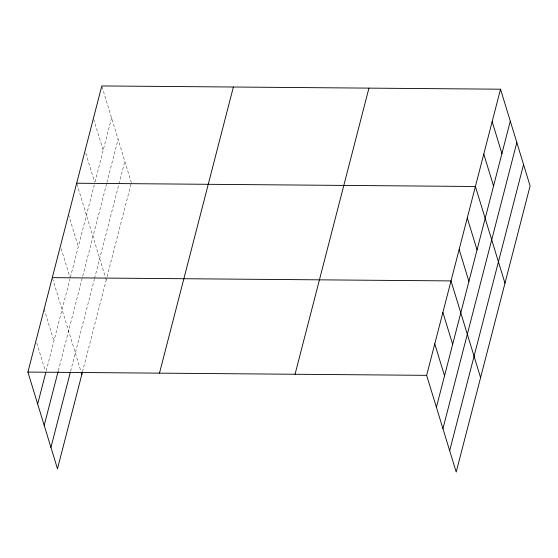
<?xml version="1.0" encoding="UTF-8"?>
<svg xmlns="http://www.w3.org/2000/svg" width="558" height="558" viewBox="0 0 558 558"><rect width="100%" height="100%" fill="white"/><g stroke="black" fill="none" stroke-linecap="round" stroke-linejoin="round"><path stroke-width="0.42" stroke-dasharray="2.79 2.09" d="M46.223 370.882L69.966 278.944M70.392 277.284L94.379 184.398M95.02 181.901L111.558 117.877M58.318 370.728L106.711 183.324M106.927 182.494L118.094 139.256M70.615 371.216L94.358 279.279M94.567 278.449L124.825 161.283M82.5 371.886L106.885 277.452M107.101 276.622L131.144 183.491M102.037 86.755L131.36 182.661M93.667 119.189L103.181 150.304M85.793 153.255L94.553 181.915M76.92 184.042L105.232 276.663M105.483 277.479L106.236 279.949M68.536 214.697L78.301 246.643M61.164 248.631L69.924 277.298M52.536 278.47L81.098 371.907M44.159 309.125L53.924 341.064M36.779 343.058L45.296 370.903"/><path stroke-width="0.84" d="M82.284 372.716L57.474 468.797L27.9 372.074L101.793 85.939L500.526 89.203L530.1 185.926L456.207 472.061L426.64 375.339L500.526 89.203M37.665 404.013L45.791 372.542M44.201 425.391L58.102 371.551M50.938 447.418L70.399 372.046M159.483 373.149L233.377 87.013M295.056 374.258L368.943 88.122M436.405 407.277L510.291 121.142M442.94 428.656L516.827 142.52M449.671 450.683L523.564 164.547M76.669 183.226L475.409 186.491L504.976 283.213M52.285 277.647L451.024 280.911L480.591 377.64M27.9 372.074L426.64 375.339M492.156 121.63L501.921 153.569M483.779 154.057L493.544 186.002M467.276 217.962L477.041 249.9M459.15 249.44L468.915 281.378M442.892 312.389L452.657 344.328M434.766 343.861L444.531 375.806M81.349 372.73L81.859 374.376"/></g></svg>
